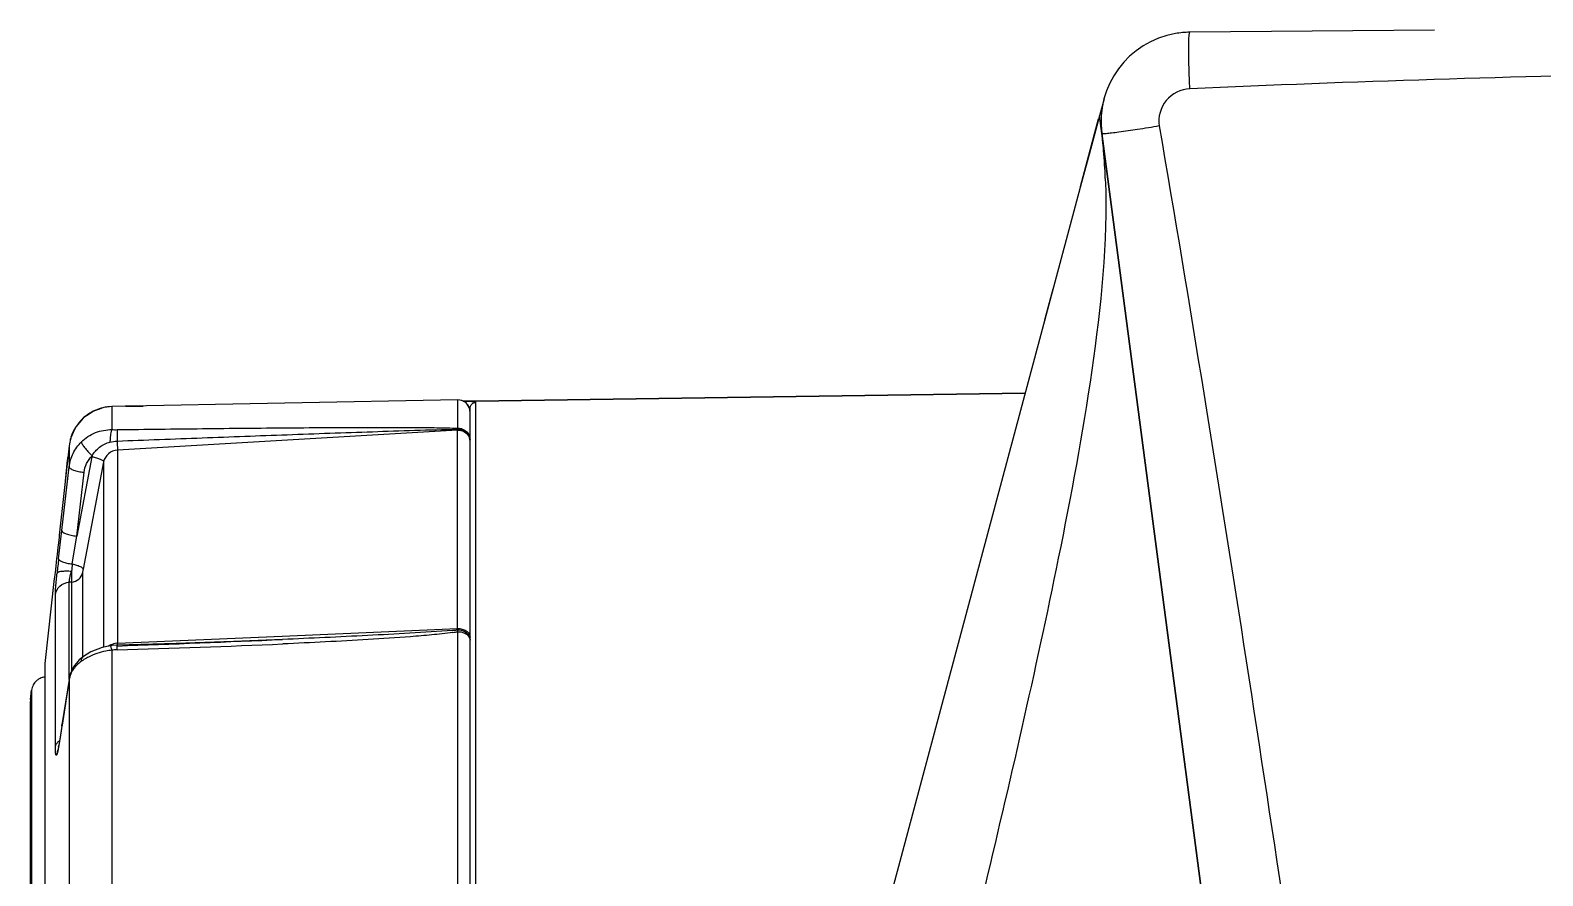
# Model space of a CAD drawing. Header units: millimetres. Extents: x -1584 to 3730, y -1918 to 2655.
# Drawn here: x -1562.2 to -1511.5, y -89.8 to -61.5 of the extents above; entities that cross this region are included whole.
import ezdxf

# ---------------------------------------------------------------- set-up
doc = ezdxf.new("R2010")
doc.units = ezdxf.units.MM
doc.header["$LTSCALE"] = 65.395
doc.layers.add('ASSI', color=7, linetype='CONTINUOUS')
doc.layers.add('GEOM', color=7, linetype='CONTINUOUS')

msp = doc.modelspace()

# ---------------------------------------------------------------- linework, layer by layer
at = {"layer": 'ASSI', "linetype": 'Continuous'}
msp.add_line((-1562.117, -83.539), (-1562.155, -83.854), dxfattribs=at)
at = {"layer": 'GEOM', "linetype": 'Continuous'}
for p, q in [((-1515.127, -61.45), (-1523.326, -61.522)), ((-1526.197, -63.745), (-1526.352, -64.321)), ((-1526.352, -64.321), (-1526.576, -65.158)), ((-1526.274, -64.913), (-1526.352, -64.321)), ((-1526.986, -66.688), (-1526.378, -64.421)), ((-1526.576, -65.158), (-1526.698, -65.615)), ((-1518.036, -127.483), (-1526.274, -64.913)), ((-1526.274, -64.913), (-1516.803, -136.85)), ((-1526.698, -65.615), (-1526.95, -66.554)), ((-1526.95, -66.554), (-1536.589, -102.526)), ((-1528.181, -71.149), (-1527.902, -70.108)), ((-1528.181, -71.149), (-1527.902, -70.108)), ((-1528.181, -71.149), (-1527.902, -70.108)), ((-1547.84, -73.827), (-1559.425, -74.05)), ((-1547.84, -73.828), (-1559.425, -74.051)), ((-1547.84, -73.828), (-1547.84, -73.827)), ((-1547.84, -74.773), (-1547.84, -73.828)), ((-1547.659, -73.873), (-1547.235, -73.866)), ((-1547.235, -73.866), (-1547.659, -73.873)), ((-1547.236, -128.034), (-1547.234, -73.906)), ((-1547.235, -73.866), (-1528.837, -73.597)), ((-1528.837, -73.597), (-1547.235, -73.866)), ((-1560.386, -74.433), (-1560.515, -74.586)), ((-1560.225, -74.321), (-1560.336, -74.397)), ((-1560.078, -74.221), (-1560.225, -74.321)), ((-1560.084, -74.223), (-1560.225, -74.321)), ((-1560.061, -74.209), (-1560.078, -74.221)), ((-1559.96, -74.174), (-1560.061, -74.209)), ((-1559.874, -74.143), (-1559.947, -74.168)), ((-1559.727, -74.093), (-1559.874, -74.143)), ((-1559.687, -74.079), (-1559.727, -74.093)), ((-1559.425, -74.05), (-1559.687, -74.079)), ((-1559.425, -74.051), (-1559.425, -74.05)), ((-1559.425, -74.051), (-1559.425, -74.821)), ((-1558.961, -74.038), (-1558.386, -74.03)), ((-1558.386, -74.03), (-1558.961, -74.038)), ((-1558.961, -74.038), (-1558.961, -74.041)), ((-1547.433, -74.227), (-1547.433, -74.106)), ((-1547.433, -74.227), (-1547.433, -74.106)), ((-1547.433, -75.159), (-1547.433, -74.227)), ((-1547.433, -75.159), (-1547.433, -74.227)), ((-1560.724, -74.919), (-1560.793, -75.069)), ((-1560.682, -74.827), (-1560.724, -74.919)), ((-1560.641, -74.738), (-1560.682, -74.827)), ((-1560.515, -74.586), (-1560.627, -74.719)), ((-1547.857, -74.834), (-1559.243, -75.506)), ((-1547.857, -74.834), (-1547.857, -74.808)), ((-1547.857, -81.478), (-1547.857, -74.834)), ((-1560.858, -75.359), (-1561.191, -78.356)), ((-1560.839, -75.235), (-1560.858, -75.359)), ((-1560.858, -75.359), (-1560.858, -76.066)), ((-1560.806, -75.101), (-1560.839, -75.235)), ((-1547.433, -75.166), (-1547.433, -75.159)), ((-1547.433, -75.166), (-1547.433, -75.159)), ((-1547.433, -75.218), (-1547.433, -75.166)), ((-1547.433, -75.218), (-1547.433, -75.166)), ((-1547.433, -78.4), (-1547.433, -75.218)), ((-1547.433, -78.4), (-1547.433, -75.218)), ((-1560.923, -75.848), (-1561.015, -76.775)), ((-1560.913, -75.849), (-1560.923, -75.848)), ((-1560.097, -75.728), (-1560.607, -78.384)), ((-1559.704, -75.902), (-1560.392, -79.486)), ((-1559.704, -75.902), (-1559.704, -82.104)), ((-1559.243, -75.506), (-1559.243, -81.971)), ((-1561.104, -78.201), (-1560.858, -76.066)), ((-1560.607, -78.384), (-1560.361, -76.249)), ((-1561.199, -78.429), (-1561.228, -78.688)), ((-1561.212, -79.142), (-1561.104, -78.201)), ((-1561.191, -78.356), (-1561.199, -78.429)), ((-1560.754, -79.318), (-1560.607, -78.384)), ((-1547.433, -78.47), (-1547.433, -78.4)), ((-1547.433, -78.47), (-1547.433, -78.4)), ((-1547.433, -79.801), (-1547.433, -78.47)), ((-1547.433, -79.801), (-1547.433, -78.47)), ((-1561.263, -79), (-1561.278, -79.131)), ((-1561.236, -78.759), (-1561.263, -79)), ((-1561.228, -78.688), (-1561.236, -78.759)), ((-1561.321, -79.499), (-1561.333, -79.603)), ((-1561.307, -79.383), (-1561.321, -79.499)), ((-1561.294, -79.273), (-1561.307, -79.383)), ((-1561.278, -79.131), (-1561.294, -79.273)), ((-1561.357, -79.806), (-1561.673, -82.65)), ((-1561.357, -79.806), (-1561.673, -82.65)), ((-1561.351, -79.76), (-1561.357, -79.806)), ((-1561.34, -79.667), (-1561.351, -79.76)), ((-1561.333, -79.603), (-1561.34, -79.667)), ((-1560.778, -79.922), (-1560.857, -79.927)), ((-1560.857, -83.144), (-1560.857, -79.927)), ((-1560.778, -79.922), (-1560.778, -82.907)), ((-1560.41, -79.609), (-1560.41, -82.412)), ((-1547.433, -79.85), (-1547.433, -79.801)), ((-1547.433, -79.85), (-1547.433, -79.801)), ((-1547.433, -79.92), (-1547.433, -79.85)), ((-1547.433, -79.92), (-1547.433, -79.85)), ((-1547.433, -81.764), (-1547.433, -79.92)), ((-1547.433, -81.688), (-1547.433, -79.92)), ((-1561.322, -85.442), (-1561.322, -80.353)), ((-1553.722, -81.732), (-1547.857, -81.478)), ((-1559.481, -82.058), (-1559.481, -82.058)), ((-1559.257, -82.039), (-1559.257, -82.039)), ((-1559.241, -82.039), (-1559.257, -82.039)), ((-1559.257, -82.04), (-1559.257, -82.039)), ((-1559.256, -82.064), (-1559.257, -82.04)), ((-1559.252, -82.191), (-1559.256, -82.064)), ((-1559.243, -81.971), (-1553.722, -81.732)), ((-1553.717, -81.844), (-1553.717, -81.845)), ((-1547.84, -94.14), (-1547.84, -81.583)), ((-1547.433, -81.764), (-1547.433, -81.688)), ((-1547.433, -81.856), (-1547.433, -81.764)), ((-1547.433, -81.856), (-1547.433, -81.764)), ((-1547.433, -81.868), (-1547.433, -81.856)), ((-1547.433, -81.868), (-1547.433, -81.856)), ((-1547.433, -82.97), (-1547.433, -81.868)), ((-1547.433, -82.97), (-1547.433, -81.868)), ((-1560.384, -82.412), (-1560.526, -82.531)), ((-1560.41, -82.412), (-1560.41, -82.434)), ((-1560.384, -82.413), (-1560.384, -82.412)), ((-1559.425, -82.206), (-1559.425, -93.565)), ((-1561.673, -82.65), (-1561.673, -82.97)), ((-1561.673, -82.97), (-1561.673, -83.1)), ((-1560.823, -83.006), (-1560.855, -83.143)), ((-1547.433, -83.1), (-1547.433, -82.97)), ((-1547.433, -83.1), (-1547.433, -82.97)), ((-1562.155, -83.854), (-1562.117, -83.539)), ((-1562.117, -83.539), (-1562.117, -83.753)), ((-1561.673, -83.1), (-1561.673, -83.11)), ((-1561.673, -83.11), (-1561.673, -83.143)), ((-1561.673, -83.143), (-1561.673, -116.664)), ((-1560.861, -83.183), (-1561.101, -84.706)), ((-1560.858, -83.183), (-1561.098, -84.707)), ((-1560.855, -83.144), (-1560.861, -83.183)), ((-1560.858, -83.183), (-1560.855, -83.144)), ((-1560.858, -83.183), (-1560.858, -93.833)), ((-1560.857, -83.152), (-1560.857, -83.144)), ((-1560.855, -83.144), (-1560.855, -83.143)), ((-1547.433, -94.199), (-1547.433, -83.1)), ((-1547.433, -94.24), (-1547.433, -83.1)), ((-1562.155, -83.854), (-1562.163, -83.976)), ((-1562.155, -83.854), (-1562.163, -83.976)), ((-1562.163, -83.976), (-1562.163, -84.126)), ((-1562.155, -83.854), (-1562.155, -84.064)), ((-1562.155, -84.064), (-1562.155, -84.126)), ((-1562.117, -83.753), (-1562.117, -83.854)), ((-1562.117, -83.854), (-1562.117, -83.976)), ((-1562.117, -83.976), (-1562.117, -84.126)), ((-1562.163, -84.126), (-1562.163, -84.184)), ((-1562.163, -84.184), (-1562.163, -117.716)), ((-1562.155, -84.126), (-1562.155, -84.206)), ((-1562.155, -84.206), (-1562.155, -117.694)), ((-1562.117, -84.126), (-1562.117, -117.774)), ((-1561.104, -84.746), (-1561.206, -85.393)), ((-1561.107, -84.745), (-1561.132, -84.904)), ((-1561.101, -84.706), (-1561.107, -84.745)), ((-1561.104, -84.746), (-1561.101, -84.706)), ((-1561.098, -84.707), (-1561.104, -84.746)), ((-1561.101, -84.706), (-1561.101, -84.706)), ((-1561.264, -85.677), (-1561.24, -85.553)), ((-1561.24, -85.553), (-1561.24, -85.553)), ((-1561.231, -85.518), (-1561.236, -85.539)), ((-1561.219, -85.456), (-1561.231, -85.518)), ((-1561.209, -85.393), (-1561.219, -85.456)), ((-1561.206, -85.393), (-1561.212, -85.432)), ((-1561.212, -85.432), (-1561.209, -85.393)), ((-1561.209, -85.393), (-1561.209, -85.393))]:
    msp.add_line(p, q, dxfattribs=at)
for points in [[(-1560.336, -74.397), (-1560.383, -74.43), (-1560.386, -74.433)], [(-1560.061, -74.209), (-1560.067, -74.211), (-1560.084, -74.223)], [(-1559.947, -74.168), (-1560.057, -74.206), (-1560.061, -74.209)], [(-1559.687, -74.079), (-1559.694, -74.08), (-1559.733, -74.094)], [(-1559.425, -74.05), (-1559.683, -74.078), (-1559.687, -74.079)], [(-1560.627, -74.719), (-1560.638, -74.733), (-1560.641, -74.738)], [(-1560.793, -75.069), (-1560.803, -75.093), (-1560.806, -75.101)], [(-1559.481, -82.058), (-1559.757, -82.116), (-1560.135, -82.262), (-1560.384, -82.413)], [(-1559.257, -82.039), (-1559.421, -82.051), (-1559.481, -82.058)], [(-1553.717, -81.845), (-1555.353, -81.911), (-1557.275, -81.978), (-1559.241, -82.039)], [(-1560.526, -82.531), (-1560.709, -82.756), (-1560.823, -83.006)], [(-1561.132, -84.904), (-1561.177, -85.19), (-1561.209, -85.393)], [(-1561.236, -85.539), (-1561.239, -85.551), (-1561.24, -85.553)]]:
    msp.add_lwpolyline(points, dxfattribs=at)
for centre, radius, start, end in [((-1523.299, -64.521), 3, 99.7833, 187.5), ((-1523.299, -64.521), 3, 90.5, 99.7833), ((-1543.704, -67.032), 17.559, 5.0506, 6.2109), ((-1544.841, -67.115), 18.699, 2.1506, 4.9974), ((-1547.833, -74.227), 0.4, 22.3527, 91.093), ((-1547.833, -74.228), 0.4, 17.3517, 91.1236), ((-1559.4, -75.517), 1.466, 132.4453, 134.5222), ((-1559.393, -75.525), 1.476, 117.9304, 132.4149), ((-1559.397, -75.52), 1.47, 112.7149, 117.8988), ((-1559.397, -75.519), 1.469, 103.2504, 112.7127), ((-1559.396, -75.526), 1.476, 91.132, 103.2261), ((-1558.932, -76.038), 2, 90.84, 91.377), ((-1547.835, -74.228), 0.402, 0.0658, 17.2582), ((-1559.395, -75.521), 1.472, 152.2809, 162.3989), ((-1559.395, -75.521), 1.472, 147.1428, 152.2751), ((-1559.392, -75.524), 1.476, 134.5373, 147.1175), ((-1559.388, -75.523), 1.479, 162.4171, 168.78), ((-1547.81, -75.219), 0.378, 7.962, 24.104), ((-1547.801, -75.218), 0.368, 0.0292, 7.9539), ((-1558.943, -76.046), 1.99, 172.817, 174.2825), ((-1558.932, -76.038), 2, 173.063, 174.2894), ((-1558.935, -76.047), 1.998, 171.6745, 172.8173), ((-1558.935, -76.047), 1.998, 171.6745, 172.8173), ((-1558.932, -76.038), 2, 172.1225, 173.063), ((-1559.27, -75.887), 0.842, 167.0098, 169.1429), ((-1524.219, -83.386), 37.236, 173.4564, 174.1977), ((-1544.483, -81.332), 16.395, 172.9442, 173.7903), ((-1549.356, -66.122), 15.474, 274.9326, 275.3673), ((-1549.003, -69.903), 11.677, 275.3764, 275.6332), ((-1559.215, -82.66), 0.69, 94.2779, 103.2342), ((-1559.213, -82.675), 0.705, 92.4422, 94.3272), ((-1590.425, 774.193), 856.824, 272.084691, 272.455361), ((-1569.782, 292.182), 374.521, 271.61117, 272.4613), ((-1548.903, -75.279), 6.393, 278.0283, 279.5694), ((-1547.672, -81.88), 0.241, 26.7961, 30.4609), ((-1561.62, -83.6), 0.5, 152.25, 173), ((-1561.62, -83.6), 0.5, 152.25, 173), ((-1561.62, -83.6), 0.5, 142.767, 152.25), ((-1561.62, -83.6), 0.5, 142.767, 152.25), ((-1561.62, -83.6), 0.5, 131.5, 142.767), ((-1561.62, -83.6), 0.5, 131.5, 142.767), ((-1561.62, -83.6), 0.5, 118.8503, 131.5), ((-1561.62, -83.6), 0.5, 118.8503, 131.5), ((-1561.62, -83.6), 0.5, 110.75, 118.8503), ((-1561.62, -83.6), 0.5, 110.75, 118.8503), ((-1561.62, -83.6), 0.5, 96.1335, 110.75), ((-1561.62, -83.6), 0.5, 96.1335, 110.75), ((-1560.126, -83.299), 0.742, 168.0876, 170.998), ((-1563.682, -85.07), 2.496, 349.1349, 349.2932)]:
    msp.add_arc(centre, radius, start, end, dxfattribs=at)
for points, knots in [([(-1523.326, -63.414), (-1523.336, -63.173), (-1523.352, -62.729), (-1523.363, -62.2), (-1523.359, -61.865), (-1523.357, -61.68), (-1523.342, -61.594), (-1523.339, -61.522), (-1523.326, -61.522)], [0, 0, 0, 0, 0.381873, 0.705592, 0.829642, 0.922056, 0.979152, 1, 1, 1, 1]), ([(-1457.833, -61.967), (-1463.289, -62.145), (-1474.205, -62.423), (-1496.039, -62.687), (-1512.419, -62.925), (-1523.326, -63.414)], [0, 0, 0, 0, 0.250005, 0.500009, 1, 1, 1, 1]), ([(-1523.326, -63.414), (-1523.62, -63.428), (-1524.225, -63.714), (-1524.395, -64.367), (-1524.346, -64.657)], [0, 0, 0, 0, 0.500452, 1, 1, 1, 1]), ([(-1524.346, -64.657), (-1524.591, -64.699), (-1525.042, -64.772), (-1525.581, -64.853), (-1525.921, -64.894), (-1526.11, -64.919), (-1526.197, -64.914), (-1526.272, -64.926), (-1526.274, -64.913)], [0, 0, 0, 0, 0.382831, 0.70669, 0.83064, 0.92289, 0.979749, 1, 1, 1, 1]), ([(-1524.346, -64.657), (-1522.315, -76.58), (-1518.642, -100.493), (-1515.45, -124.472), (-1513.856, -136.461)], [0, 0, 0, 0, 0.499996, 1, 1, 1, 1]), ([(-1526.155, -66.413), (-1526.073, -68.556), (-1526.525, -72.838), (-1527.305, -77.037), (-1527.729, -79.125)], [0, 0, 0, 0, 0.50158, 1, 1, 1, 1]), ([(-1547.234, -73.906), (-1547.234, -73.903), (-1547.242, -73.898), (-1547.271, -73.89), (-1547.347, -73.885), (-1547.476, -73.881), (-1547.583, -73.881), (-1547.645, -73.882)], [0, 0, 0, 0, 0.018649, 0.055394, 0.230891, 0.551461, 1, 1, 1, 1]), ([(-1547.433, -74.106), (-1547.433, -74.055), (-1547.39, -73.948), (-1547.284, -73.907), (-1547.232, -73.906)], [0, 0, 0, 0, 0.499674, 1, 1, 1, 1]), ([(-1547.454, -74.116), (-1547.449, -74.113), (-1547.446, -74.11), (-1547.433, -74.104), (-1547.433, -74.106)], [0, 0, 0, 0, 0.774311, 1, 1, 1, 1]), ([(-1560.448, -75.229), (-1560.316, -75.097), (-1559.992, -74.886), (-1559.613, -74.819), (-1559.425, -74.821)], [0, 0, 0, 0, 0.498809, 1, 1, 1, 1]), ([(-1559.425, -74.821), (-1559.437, -74.838), (-1559.453, -74.889), (-1559.473, -74.982), (-1559.487, -75.103), (-1559.493, -75.192), (-1559.495, -75.24)], [0, 0, 0, 0, 0.144591, 0.371868, 0.665457, 1, 1, 1, 1]), ([(-1559.252, -74.822), (-1559.256, -74.868), (-1559.256, -74.996), (-1559.257, -75.123), (-1559.256, -75.204)], [0, 0, 0, 0, 0.362341, 1, 1, 1, 1]), ([(-1559.256, -75.204), (-1558.306, -75.167), (-1556.405, -75.094), (-1553.555, -74.989), (-1551.18, -74.904), (-1549.28, -74.843), (-1548.331, -74.815), (-1547.857, -74.808)], [0, 0, 0, 0, 0.25012, 0.500213, 0.75025, 0.875215, 1, 1, 1, 1]), ([(-1559.252, -74.822), (-1558.299, -74.809), (-1556.394, -74.786), (-1554.013, -74.762), (-1552.109, -74.75), (-1550.682, -74.745), (-1549.494, -74.746), (-1548.547, -74.755), (-1548.075, -74.764), (-1547.84, -74.773)], [0, 0, 0, 0, 0.250479, 0.500867, 0.625997, 0.751046, 0.875915, 0.938178, 1, 1, 1, 1]), ([(-1547.857, -74.808), (-1547.855, -74.804), (-1547.851, -74.792), (-1547.845, -74.781), (-1547.84, -74.773)], [0, 0, 0, 0, 0.288068, 1, 1, 1, 1]), ([(-1547.857, -74.808), (-1547.752, -74.802), (-1547.586, -74.853), (-1547.456, -75.017), (-1547.433, -75.117), (-1547.433, -75.166)], [0, 0, 0, 0, 0.51365, 0.760914, 1, 1, 1, 1]), ([(-1547.857, -74.834), (-1547.777, -74.829), (-1547.612, -74.867), (-1547.498, -74.993), (-1547.466, -75.065)], [0, 0, 0, 0, 0.50497, 1, 1, 1, 1]), ([(-1547.84, -74.773), (-1547.788, -74.772), (-1547.682, -74.791), (-1547.546, -74.875), (-1547.454, -75.004), (-1547.433, -75.108), (-1547.433, -75.159)], [0, 0, 0, 0, 0.25425, 0.506076, 0.754329, 1, 1, 1, 1]), ([(-1560.858, -76.066), (-1560.84, -75.91), (-1560.75, -75.601), (-1560.561, -75.34), (-1560.448, -75.229)], [0, 0, 0, 0, 0.49789, 1, 1, 1, 1]), ([(-1560.448, -75.229), (-1560.449, -75.239), (-1560.441, -75.266), (-1560.41, -75.331), (-1560.338, -75.431), (-1560.227, -75.563), (-1560.138, -75.652), (-1560.091, -75.697)], [0, 0, 0, 0, 0.053283, 0.133103, 0.366103, 0.669946, 1, 1, 1, 1]), ([(-1560.091, -75.697), (-1560.03, -75.586), (-1559.857, -75.386), (-1559.62, -75.271), (-1559.495, -75.24)], [0, 0, 0, 0, 0.49725, 1, 1, 1, 1]), ([(-1559.256, -75.204), (-1559.254, -75.238), (-1559.249, -75.339), (-1559.243, -75.44), (-1559.243, -75.506)], [0, 0, 0, 0, 0.337165, 1, 1, 1, 1]), ([(-1560.361, -76.249), (-1560.349, -76.146), (-1560.29, -75.943), (-1560.165, -75.771), (-1560.091, -75.697)], [0, 0, 0, 0, 0.497764, 1, 1, 1, 1]), ([(-1560.097, -75.728), (-1560.047, -75.737), (-1559.953, -75.758), (-1559.829, -75.802), (-1559.746, -75.842), (-1559.704, -75.884), (-1559.704, -75.902)], [0, 0, 0, 0, 0.348988, 0.655005, 0.877402, 1, 1, 1, 1]), ([(-1559.243, -75.506), (-1559.351, -75.513), (-1559.567, -75.596), (-1559.684, -75.798), (-1559.704, -75.902)], [0, 0, 0, 0, 0.50479, 1, 1, 1, 1]), ([(-1560.858, -76.066), (-1560.858, -76.088), (-1560.805, -76.138), (-1560.7, -76.181), (-1560.544, -76.224), (-1560.425, -76.242), (-1560.361, -76.249)], [0, 0, 0, 0, 0.119843, 0.340047, 0.64696, 1, 1, 1, 1]), ([(-1561.104, -78.201), (-1561.104, -78.222), (-1561.051, -78.272), (-1560.946, -78.315), (-1560.789, -78.359), (-1560.671, -78.377), (-1560.607, -78.384)], [0, 0, 0, 0, 0.119815, 0.340008, 0.646935, 1, 1, 1, 1]), ([(-1561.212, -79.142), (-1561.212, -79.162), (-1561.164, -79.209), (-1561.068, -79.249), (-1560.924, -79.292), (-1560.814, -79.31), (-1560.754, -79.318)], [0, 0, 0, 0, 0.11928, 0.336817, 0.642406, 1, 1, 1, 1]), ([(-1560.754, -79.318), (-1560.706, -79.327), (-1560.619, -79.349), (-1560.505, -79.391), (-1560.429, -79.43), (-1560.392, -79.469), (-1560.392, -79.486)], [0, 0, 0, 0, 0.352699, 0.656902, 0.876778, 1, 1, 1, 1]), ([(-1560.392, -79.486), (-1560.396, -79.511), (-1560.403, -79.552), (-1560.41, -79.593), (-1560.41, -79.609)], [0, 0, 0, 0, 0.611764, 1, 1, 1, 1]), ([(-1527.729, -79.125), (-1528.497, -82.91), (-1530.246, -90.452), (-1532.099, -97.967), (-1533.036, -101.731)], [0, 0, 0, 0, 0.498936, 1, 1, 1, 1]), ([(-1561.322, -80.353), (-1561.322, -80.262), (-1561.301, -80.018), (-1561.279, -79.774), (-1561.264, -79.621)], [0, 0, 0, 0, 0.372267, 1, 1, 1, 1]), ([(-1561.322, -80.353), (-1561.309, -80.243), (-1561.196, -80.024), (-1560.97, -79.934), (-1560.857, -79.927)], [0, 0, 0, 0, 0.493441, 1, 1, 1, 1]), ([(-1561.264, -79.621), (-1561.259, -79.603), (-1561.202, -79.572), (-1561.102, -79.555), (-1560.952, -79.547), (-1560.842, -79.553), (-1560.782, -79.558)], [0, 0, 0, 0, 0.114343, 0.331439, 0.639002, 1, 1, 1, 1]), ([(-1560.857, -79.927), (-1560.856, -79.909), (-1560.85, -79.862), (-1560.827, -79.739), (-1560.801, -79.635), (-1560.782, -79.559)], [0, 0, 0, 0, 0.145457, 0.373846, 1, 1, 1, 1]), ([(-1560.782, -79.559), (-1560.781, -79.599), (-1560.78, -79.72), (-1560.778, -79.842), (-1560.778, -79.922)], [0, 0, 0, 0, 0.336589, 1, 1, 1, 1]), ([(-1560.778, -79.922), (-1560.692, -79.917), (-1560.52, -79.851), (-1560.426, -79.691), (-1560.41, -79.609)], [0, 0, 0, 0, 0.50622, 1, 1, 1, 1]), ([(-1548.026, -81.539), (-1548.499, -81.58), (-1549.447, -81.638), (-1551.344, -81.739), (-1552.768, -81.803), (-1553.717, -81.844)], [0, 0, 0, 0, 0.249997, 0.500011, 1, 1, 1, 1]), ([(-1547.857, -81.478), (-1547.803, -81.476), (-1547.698, -81.486), (-1547.559, -81.545), (-1547.459, -81.64), (-1547.433, -81.725), (-1547.433, -81.764)], [0, 0, 0, 0, 0.286048, 0.553714, 0.789846, 1, 1, 1, 1]), ([(-1547.857, -81.524), (-1547.857, -81.52), (-1547.857, -81.505), (-1547.857, -81.49), (-1547.857, -81.478)], [0, 0, 0, 0, 0.228514, 1, 1, 1, 1]), ([(-1547.857, -81.524), (-1547.769, -81.519), (-1547.595, -81.556), (-1547.472, -81.693), (-1547.447, -81.768)], [0, 0, 0, 0, 0.526088, 1, 1, 1, 1]), ([(-1547.84, -81.583), (-1547.842, -81.578), (-1547.847, -81.558), (-1547.852, -81.538), (-1547.857, -81.524)], [0, 0, 0, 0, 0.271009, 1, 1, 1, 1]), ([(-1559.568, -82.074), (-1559.554, -82.064), (-1559.494, -82.026), (-1559.425, -82.001), (-1559.373, -81.988)], [0, 0, 0, 0, 0.23837, 1, 1, 1, 1]), ([(-1559.425, -82.206), (-1559.43, -82.185), (-1559.439, -82.148), (-1559.454, -82.1), (-1559.465, -82.073), (-1559.476, -82.058), (-1559.481, -82.058)], [0, 0, 0, 0, 0.406101, 0.713942, 0.910432, 1, 1, 1, 1]), ([(-1559.244, -82.042), (-1559.244, -82.037), (-1559.243, -82.013), (-1559.243, -81.99), (-1559.243, -81.971)], [0, 0, 0, 0, 0.208785, 1, 1, 1, 1]), ([(-1548.01, -81.609), (-1548.245, -81.643), (-1548.717, -81.693), (-1549.663, -81.773), (-1550.849, -81.851), (-1552.273, -81.928), (-1553.223, -81.973), (-1553.699, -81.993)], [0, 0, 0, 0, 0.124633, 0.249545, 0.499603, 0.749777, 1, 1, 1, 1]), ([(-1547.84, -81.583), (-1547.764, -81.582), (-1547.619, -81.608), (-1547.497, -81.701), (-1547.464, -81.758)], [0, 0, 0, 0, 0.538021, 1, 1, 1, 1]), ([(-1560.448, -82.575), (-1560.449, -82.542), (-1560.442, -82.481), (-1560.406, -82.429), (-1560.384, -82.413)], [0, 0, 0, 0, 0.548993, 1, 1, 1, 1]), ([(-1560.212, -82.433), (-1560.233, -82.443), (-1560.314, -82.486), (-1560.393, -82.535), (-1560.448, -82.575)], [0, 0, 0, 0, 0.25746, 1, 1, 1, 1]), ([(-1559.425, -82.206), (-1559.495, -82.212), (-1559.766, -82.252), (-1560.03, -82.341), (-1560.212, -82.433)], [0, 0, 0, 0, 0.255096, 1, 1, 1, 1]), ([(-1560.448, -82.575), (-1560.485, -82.602), (-1560.62, -82.709), (-1560.731, -82.847), (-1560.787, -82.961)], [0, 0, 0, 0, 0.265727, 1, 1, 1, 1]), ([(-1561.322, -85.442), (-1561.317, -85.41), (-1561.302, -85.368), (-1561.279, -85.331), (-1561.273, -85.322)], [0, 0, 0, 0, 0.740778, 1, 1, 1, 1]), ([(-1561.318, -85.597), (-1561.319, -85.586), (-1561.321, -85.535), (-1561.322, -85.483), (-1561.322, -85.442)], [0, 0, 0, 0, 0.215966, 1, 1, 1, 1]), ([(-1561.264, -85.677), (-1561.266, -85.685), (-1561.272, -85.698), (-1561.279, -85.713), (-1561.29, -85.721), (-1561.3, -85.712), (-1561.305, -85.696), (-1561.311, -85.671), (-1561.315, -85.637), (-1561.317, -85.612), (-1561.318, -85.597)], [0, 0, 0, 0, 0.141611, 0.234874, 0.287095, 0.337638, 0.428465, 0.568676, 0.75943, 1, 1, 1, 1]), ([(-1561.273, -85.322), (-1561.267, -85.314), (-1561.242, -85.28), (-1561.212, -85.251), (-1561.186, -85.232)], [0, 0, 0, 0, 0.241338, 1, 1, 1, 1]), ([(-1561.231, -85.541), (-1561.232, -85.548), (-1561.237, -85.573), (-1561.243, -85.599), (-1561.247, -85.618)], [0, 0, 0, 0, 0.273426, 1, 1, 1, 1]), ([(-1561.212, -85.432), (-1561.213, -85.442), (-1561.219, -85.475), (-1561.225, -85.509), (-1561.229, -85.534)], [0, 0, 0, 0, 0.266887, 1, 1, 1, 1]), ([(-1561.247, -85.618), (-1561.248, -85.623), (-1561.253, -85.643), (-1561.259, -85.663), (-1561.264, -85.677)], [0, 0, 0, 0, 0.286791, 1, 1, 1, 1])]:
    msp.add_open_spline(points, degree=3, knots=knots, dxfattribs=at)
for points in [[(-1526.274, -64.913), (-1526.264, -64.986), (-1526.256, -65.059), (-1526.248, -65.132)], [(-1547.433, -74.227), (-1547.433, -74.175), (-1547.443, -74.123), (-1547.463, -74.075)], [(-1559.425, -74.821), (-1559.368, -74.822), (-1559.31, -74.823), (-1559.252, -74.822)], [(-1559.495, -75.24), (-1559.417, -75.22), (-1559.337, -75.208), (-1559.256, -75.204)], [(-1547.457, -81.771), (-1547.442, -81.801), (-1547.433, -81.835), (-1547.433, -81.868)], [(-1547.447, -81.768), (-1547.438, -81.796), (-1547.433, -81.826), (-1547.433, -81.856)], [(-1559.252, -82.191), (-1559.31, -82.193), (-1559.368, -82.198), (-1559.425, -82.206)], [(-1560.787, -82.961), (-1560.816, -83.019), (-1560.838, -83.082), (-1560.851, -83.146)]]:
    msp.add_open_spline(points, degree=3, dxfattribs=at)

doc.saveas('drawing.dxf')
